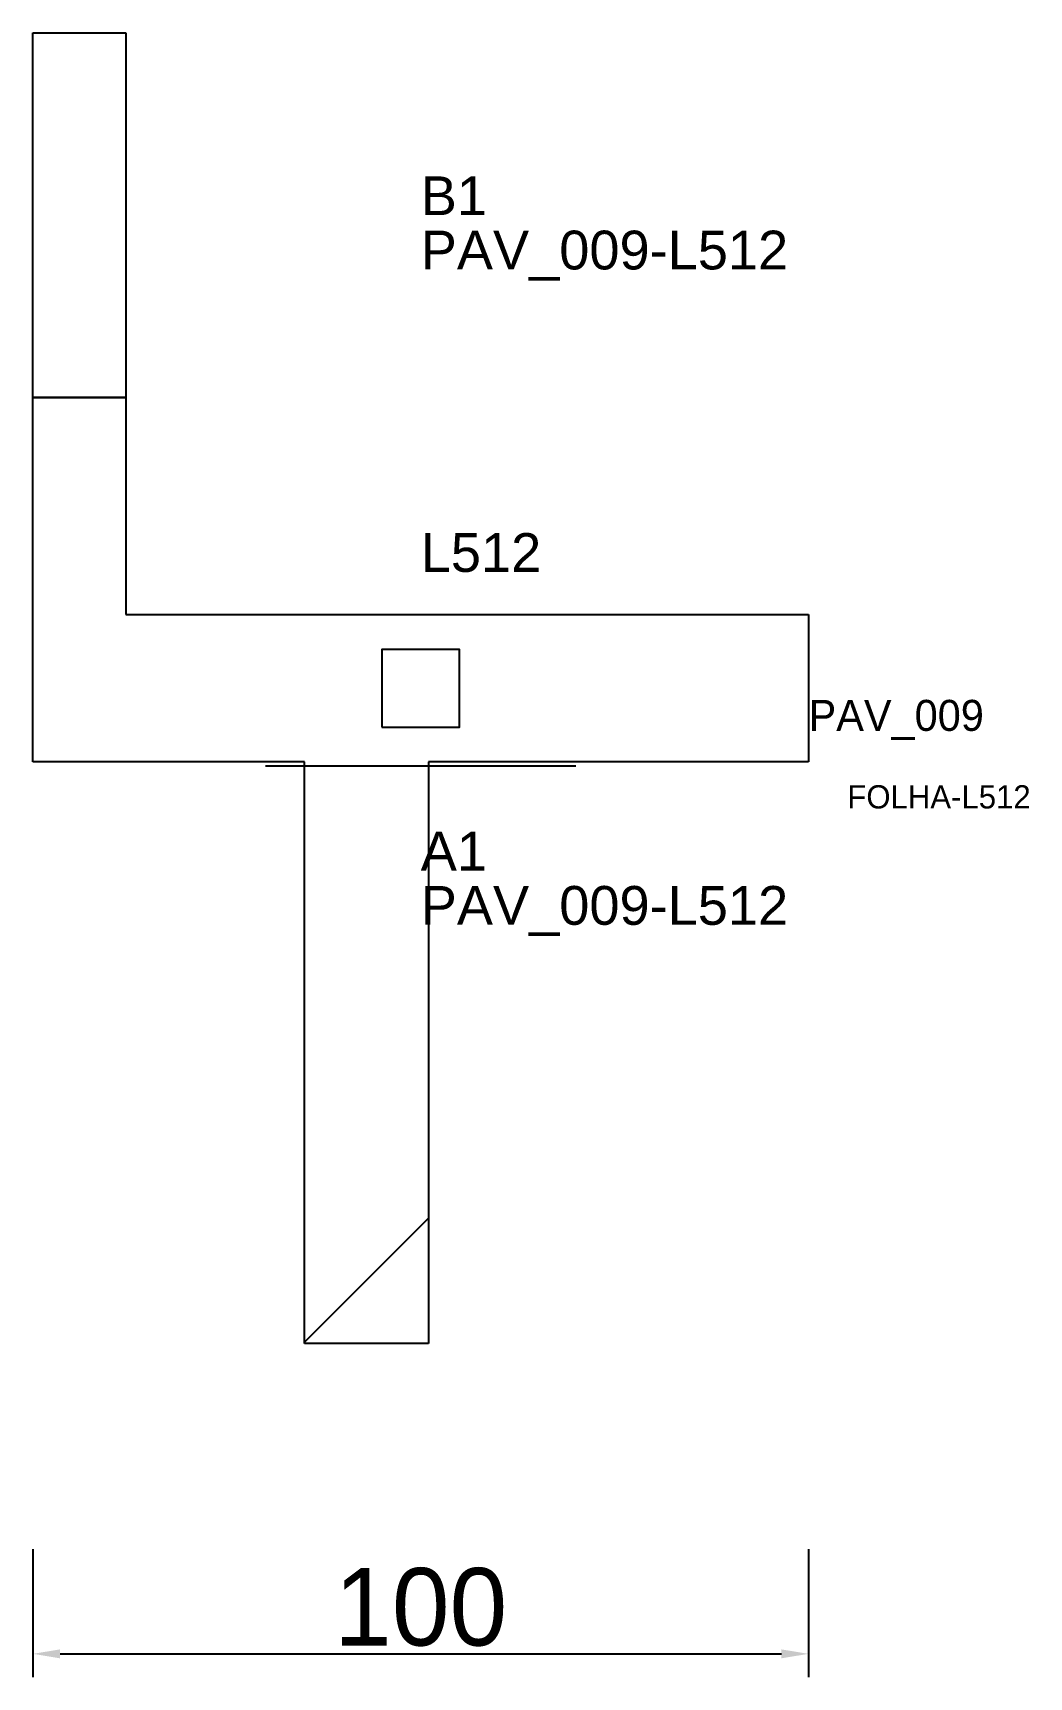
# Model space of a CAD drawing. Header units: metres. Extents: x 222 to 351, y -10 to 202.
import ezdxf

# ---------------------------------------------------------------- set-up
doc = ezdxf.new("R2010")
doc.units = ezdxf.units.M
for name, color, linetype in [('3', 3, 'CONTINUOUS'), ('AUX00', 7, 'CONTINUOUS'), ('COTA', 241, 'CONTINUOUS'), ('FOLHA', 255, 'CONTINUOUS'), ('Hachura', 251, 'CONTINUOUS'), ('NOMENCLATURA', 7, 'CONTINUOUS'), ('Nível', 160, 'CONTINUOUS'), ('Painéis', 200, 'CONTINUOUS'), ('Pilares', 5, 'CONTINUOUS'), ('SARR_2.2x7', 40, 'CONTINUOUS')]:
    doc.layers.add(name, color=color, linetype=linetype)
doc.styles.add('ARIAL', font='Arial.ttf')
doc.styles.add('STR_STANDARD', font='arial.ttf')
doc.dimstyles.new('EZ DXF', dxfattribs={"dimtxt": 10, "dimasz": 3.5, "dimexe": 3, "dimexo": 1.5, "dimgap": 1, "dimtad": 1, "dimdec": 1, "dimdsep": 46, "dimcen": 2.5, "dimazin": 3, "dimtfac": 1, "dimtmove": 0, "dimatfit": 3})

msp = doc.modelspace()

# ---------------------------------------------------------------- hatches: boundary and pattern name
at = {"layer": 'Hachura'}
h = msp.add_hatch(dxfattribs=at)
h.set_pattern_fill('ANSI31', scale=50)
h.paths.add_polyline_path([(322.2, 126.5), (322.2, 107.5), (273.2, 107.5), (273.2, 32.5), (257.2, 32.5), (257.2, 107.5), (222.2, 107.5), (222.2, 201.5), (234.2, 201.5), (234.2, 126.5)])
h = msp.add_hatch(dxfattribs=at)
h.set_pattern_fill('ANSI31', scale=50)
h.paths.add_polyline_path([(322.2, 126.5), (322.2, 107.5), (273.2, 107.5), (273.2, 32.5), (257.2, 32.5), (257.2, 107.5), (222.2, 107.5), (222.2, 201.5), (234.2, 201.5), (234.2, 126.5)])

# ---------------------------------------------------------------- linework, layer by layer
at = {"layer": '3'}
msp.add_lwpolyline([(222.2, 154.5), (234.2, 154.5)], close=True, dxfattribs=at)
msp.add_lwpolyline([(222.2, 154.5), (234.2, 154.5)], close=True, dxfattribs=at)
at = {"layer": 'Painéis', "color": 200}
for p, q in [((222.2, 107.5), (222.2, 201.5)), ((222.2, 201.5), (234.2, 201.5)), ((222.2, 107.5), (222.2, 201.5)), ((222.2, 201.5), (234.2, 201.5)), ((234.2, 201.5), (234.2, 126.5)), ((234.2, 201.5), (234.2, 126.5)), ((234.2, 126.5), (322.2, 126.5)), ((234.2, 126.5), (322.2, 126.5)), ((322.2, 126.5), (322.2, 107.5)), ((322.2, 126.5), (322.2, 107.5)), ((257.2, 107.5), (222.2, 107.5)), ((257.2, 107.5), (222.2, 107.5)), ((257.2, 32.5), (257.2, 107.5)), ((257.2, 32.5), (257.2, 107.5)), ((322.2, 107.5), (273.2, 107.5)), ((273.2, 107.5), (273.2, 32.5)), ((322.2, 107.5), (273.2, 107.5)), ((273.2, 107.5), (273.2, 32.5)), ((273.2, 32.5), (257.2, 32.5)), ((273.2, 32.5), (257.2, 32.5))]:
    msp.add_line(p, q, dxfattribs=at)
at = {"layer": 'Pilares'}
msp.add_lwpolyline([(267.2, 112), (277.2, 112), (277.2, 122), (267.2, 122)], close=True, dxfattribs=at)
msp.add_lwpolyline([(267.2, 112), (277.2, 112), (277.2, 122), (267.2, 122)], close=True, dxfattribs=at)
at = {"layer": 'SARR_2.2x7'}
msp.add_line((252.2, 107), (292.2, 107), dxfattribs=at)
msp.add_line((252.2, 107), (292.2, 107), dxfattribs=at)

# ---------------------------------------------------------------- texts
at = {"layer": '3', "style": 'STR_STANDARD'}
for s, p in [('B1', (272.2, 178)), ('B1', (272.2, 178)), ('A1', (272.2, 93.5)), ('A1', (272.2, 93.5))]:
    msp.add_text(s, height=5, dxfattribs=at).set_placement(p)
at = {"layer": 'AUX00', "style": 'STR_STANDARD'}
for p in [(272.2, 171), (272.2, 171), (272.2, 86.5), (272.2, 86.5)]:
    msp.add_text('PAV_009-L512', height=5, dxfattribs=at).set_placement(p)
at = {"layer": 'FOLHA'}
msp.add_text('FOLHA-L512', height=3, dxfattribs=at).set_placement((327.2, 101.5))
msp.add_text('FOLHA-L512', height=3, dxfattribs=at).set_placement((327.2, 101.5))
at = {"layer": 'NOMENCLATURA', "insert": (272.2, 137), "char_height": 5, "attachment_point": 1, "style": 'ARIAL'}
msp.add_mtext('L512', dxfattribs=at)
msp.add_mtext('L512', dxfattribs=at)
at = {"layer": 'Nível'}
msp.add_text('PAV_009', height=4, dxfattribs=at).set_placement((322.2, 111.5))
msp.add_text('PAV_009', height=4, dxfattribs=at).set_placement((322.2, 111.5))

# ---------------------------------------------------------------- dimensions: what is measured, and where the dimension line sits
at = {"layer": 'COTA'}
msp.add_linear_dim(base=(222.2, -7.5), p1=(222.2, 7.5), p2=(322.2, 7.5), dimstyle='EZ DXF', dxfattribs=at).render()
msp.add_linear_dim(base=(222.2, -7.5), p1=(222.2, 7.5), p2=(322.2, 7.5), dimstyle='EZ DXF', dxfattribs=at).render()

doc.saveas('drawing.dxf')
